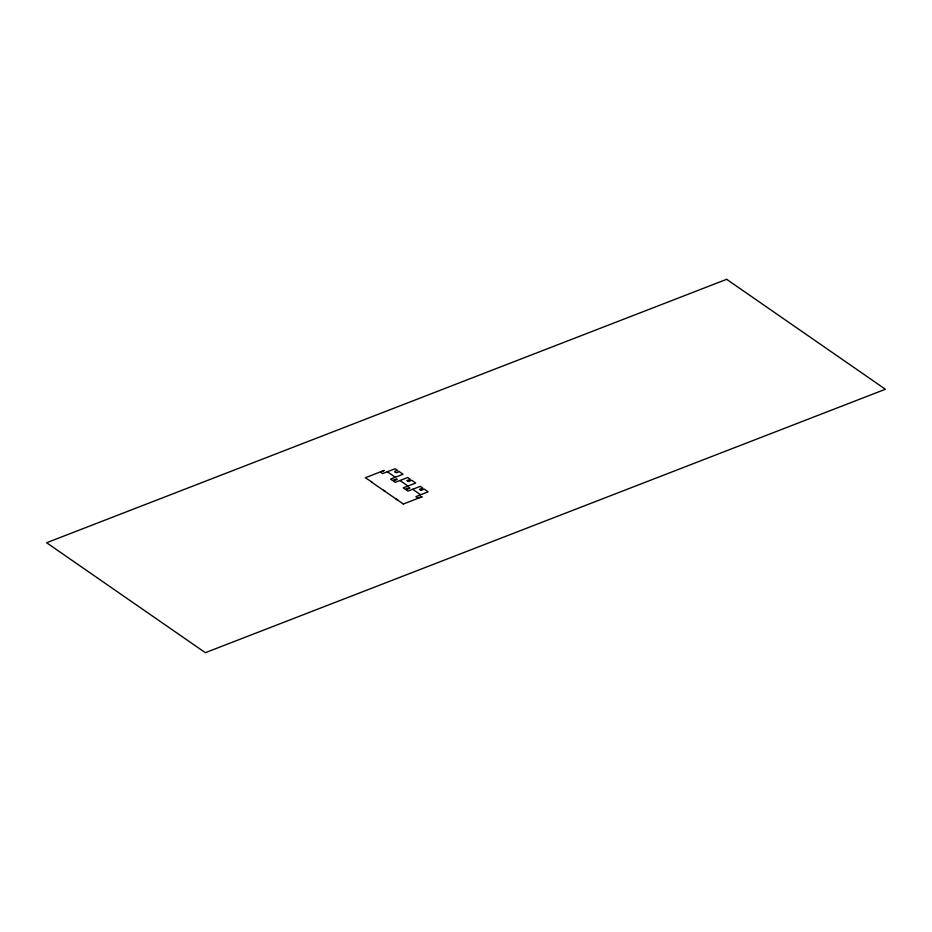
<?xml version="1.0" encoding="UTF-8"?>
<svg xmlns="http://www.w3.org/2000/svg" width="932" height="932" viewBox="0 0 932 932"><rect width="100%" height="100%" fill="white"/><g stroke="black" fill="none" stroke-linecap="round" stroke-linejoin="round"><path stroke-width="1.4" d="M403.253 504.049L422.184 496.721L417.664 497.874L415.882 496.64L428.172 491.805L424.246 489.09L421.089 490.314L419.668 489.323L422.813 488.1L420.309 486.364L407.89 491.106L405.933 489.754L409.905 488.217L409.148 487.692L405.175 489.23L403.23 487.879L415.707 483.021L411.723 480.26L408.426 481.541L407.004 480.551L410.301 479.281L407.75 477.51L395.226 482.333L393.269 480.982L397.242 479.444L396.473 478.92L392.512 480.458L390.566 479.106L403.043 474.26L399.024 471.464C396.415 474.4 391.545 471.021 397.696 470.543L395.11 468.749L382.586 473.584L380.617 472.221L384.205 470.427L365.274 477.755L372.381 482.322M407.354 480.726L408.228 481.331M419.843 489.44L420.891 490.174M370.82 481.588L371.472 481.693M384.135 490.465L383.483 490.36L385.044 491.094M396.799 499.226L396.135 499.121L397.708 499.855M387.363 471.755L395.308 477.254M400.003 480.504L407.96 486.026M412.713 489.312L420.577 494.752M372.392 482.683L403.335 504.026M726.657 279.32L46.6 542.75L205.343 652.68L885.4 389.25L726.657 279.32"/></g></svg>
